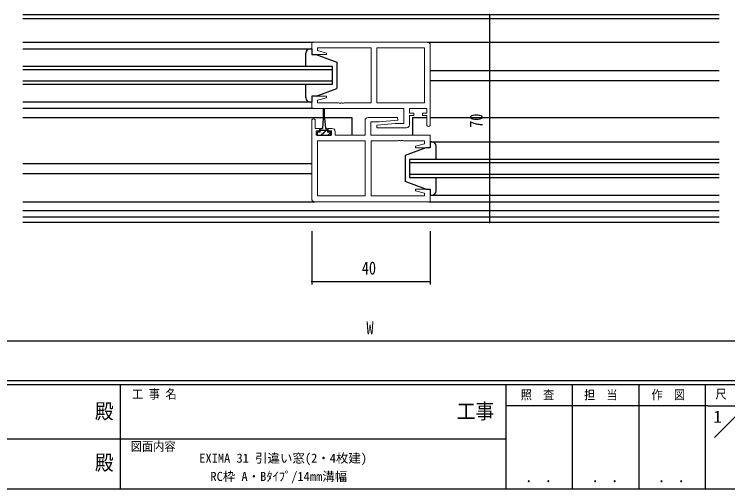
# Model space of a CAD drawing. Units: millimetres, scale not verified. Extents: x -397 to 397, y -282 to 282.
# Drawn here: x -44.6 to 196.2, y -282.1 to -122.1 of the extents above; entities that cross this region are included whole.
import ezdxf
from ezdxf.enums import TextEntityAlignment as Align

# ---------------------------------------------------------------- set-up
doc = ezdxf.new("R2010")
doc.units = ezdxf.units.MM
doc.header["$LTSCALE"] = 2
for name, color, linetype in [('0-1_USER1', 3, 'Continuous'), ('0-3_YKK_12', 2, 'Continuous'), ('0-4_YKK_13', 4, 'Continuous'), ('0-6_YKK_D', 6, 'Continuous'), ('0-7_YKK_ZWAK', 7, 'Continuous')]:
    doc.layers.add(name, color=color, linetype=linetype)
doc.layers.add('0-2_YKK_11', color=7, linetype='Continuous', lineweight=18)
doc.styles.add('ＭＳ ゴシック', font='')
doc.styles.get('ＭＳ ゴシック').set_extended_font_data('MS Gothic')

msp = doc.modelspace()

# ---------------------------------------------------------------- linework, layer by layer
at = {"layer": '0-2_YKK_11'}
for p, q in [((93.847, -151.937), (93.847, -133.397)), ((95.777, -159.267), (95.777, -132.467)), ((55.777, -157.967), (55.777, -184.267)), ((73.777, -183.337), (73.777, -164.797))]:
    msp.add_line(p, q, dxfattribs=at)
for points in [[(94.777, -131.467), (55.777, -131.467), (55.777, -135.667), (60.737, -135.667), (60.806, -135.144), (57.707, -134.314), (57.707, -133.397), (75.777, -133.397), (75.777, -151.937), (66.735, -151.937), (66.552, -152.057), (66.002, -152.057), (65.819, -151.937), (65.735, -151.937), (65.552, -152.057), (65.002, -152.057), (64.819, -151.937), (57.707, -151.937), (57.707, -151.019), (60.806, -150.189), (60.737, -149.667), (55.777, -149.667), (55.777, -153.867), (86.847, -153.867), (86.847, -158.867), (83.97, -158.867), (77.757, -159.41), (77.799, -160.367), (87.777, -160.367)], [(88.777, -159.367), (88.777, -156.167), (90.177, -156.167), (90.177, -155.367), (88.777, -155.367), (88.777, -153.867), (94.577, -153.867), (94.577, -155.367), (93.177, -155.367), (93.177, -156.167), (94.577, -156.167), (94.577, -159.267)], [(56.777, -185.267), (95.777, -185.267), (95.777, -181.067), (90.816, -181.067), (90.748, -181.589), (93.847, -182.419), (93.847, -183.337), (75.777, -183.337), (75.777, -164.797), (84.819, -164.797), (85.002, -164.677), (85.552, -164.677), (85.735, -164.797), (85.819, -164.797), (86.002, -164.677), (86.552, -164.677), (86.735, -164.797), (93.847, -164.797), (93.847, -165.714), (90.748, -166.544), (90.816, -167.067), (95.777, -167.067), (95.777, -162.867), (75.707, -162.867), (75.707, -158.367), (78.584, -158.367), (84.797, -157.823), (84.755, -156.867), (74.777, -156.867)], [(62.677, -160.567), (61.377, -160.567), (61.377, -161.367), (62.477, -161.367), (62.477, -162.867), (57.277, -162.867), (57.277, -161.367), (58.377, -161.367), (58.377, -160.567), (56.977, -160.567), (56.977, -157.967)], [(73.777, -157.867), (73.777, -162.867), (63.677, -162.867), (63.677, -161.567)]]:
    msp.add_lwpolyline(points, dxfattribs=at)
for points in [[(93.847, -151.937), (93.847, -133.397), (77.777, -133.397), (77.777, -151.937)], [(73.777, -183.337), (73.777, -164.797), (57.707, -164.797), (57.707, -183.337)]]:
    msp.add_lwpolyline(points, close=True, dxfattribs=at)
for centre, radius, start, end in [((94.777, -132.467), 1, 0.00001, 89.99999), ((56.377, -157.967), 0.6, 359.99999, 180.00001), ((74.777, -157.867), 1, 90.00001, 179.99999), ((62.677, -161.567), 1, 0.00001, 89.99999), ((87.777, -159.367), 1, 270.00001, 359.99999), ((95.177, -159.267), 0.6, 179.99999, 0.00001), ((56.777, -184.267), 1, 180.00001, 269.99999)]:
    msp.add_arc(centre, radius, start, end, dxfattribs=at)
at = {"layer": '0-3_YKK_12'}
for p, q in [((-41.723, -122.167), (193.277, -122.167)), ((193.277, -123.567), (-41.723, -123.567)), ((-41.723, -131.467), (56.277, -131.467)), ((94.777, -131.467), (193.277, -131.467)), ((62.777, -139.667), (-41.723, -139.667)), ((-41.723, -140.667), (62.777, -140.667)), ((95.777, -140.967), (193.277, -140.967)), ((95.777, -144.367), (193.277, -144.367)), ((62.777, -144.667), (-41.723, -144.667)), ((56.277, -153.867), (-41.723, -153.867)), ((-41.723, -156.867), (59.627, -156.867)), ((60.127, -156.867), (69.277, -156.867)), ((69.277, -156.867), (69.277, -162.867)), ((89.777, -156.867), (94.577, -156.867)), ((89.777, -156.867), (89.777, -162.867)), ((95.777, -156.867), (193.277, -156.867)), ((-41.723, -172.367), (55.777, -172.367)), ((88.777, -172.067), (193.277, -172.067)), ((-41.723, -175.767), (55.777, -175.767)), ((193.277, -176.067), (88.777, -176.067)), ((95.277, -185.267), (193.277, -185.267)), ((-41.723, -188.267), (193.277, -188.267)), ((193.277, -190.537), (-41.723, -190.537)), ((-41.723, -192.167), (193.277, -192.167))]:
    msp.add_line(p, q, dxfattribs=at)
for points in [[(-41.723, -145.667), (62.777, -145.667), (62.777, -139.667)], [(193.277, -171.067), (88.777, -171.067), (88.777, -177.067), (193.277, -177.067)]]:
    msp.add_lwpolyline(points, dxfattribs=at)
at = {"layer": '0-4_YKK_13'}
for p, q in [((-41.723, -133.667), (55.777, -133.668)), ((53.777, -139.667), (53.777, -135.167)), ((57.277, -135.667), (64.277, -138.267)), ((64.277, -138.267), (64.277, -147.067)), ((53.777, -150.167), (53.777, -145.667)), ((57.277, -149.667), (64.277, -147.067)), ((55.777, -151.666), (-41.723, -151.666)), ((57.277, -149.667), (55.777, -149.667)), ((59.627, -154.117), (59.627, -157.067)), ((60.127, -157.067), (60.127, -154.117)), ((59.627, -157.067), (59.377, -160.567)), ((60.127, -157.067), (60.377, -160.567)), ((58.627, -161.767), (58.627, -160.967)), ((61.127, -161.267), (58.627, -161.267)), ((59.027, -160.567), (59.377, -160.567)), ((60.61, -161.267), (59.877, -162)), ((60.377, -160.567), (60.727, -160.567)), ((61.127, -160.967), (61.127, -161.767)), ((57.865, -161.767), (57.577, -162.055)), ((59.877, -162), (59.01, -162.867)), ((62.177, -161.945), (61.255, -162.867)), ((95.777, -165.067), (193.277, -165.067)), ((94.277, -167.067), (87.277, -169.667)), ((97.777, -171.067), (97.777, -166.567)), ((87.277, -169.667), (87.277, -178.467)), ((97.777, -181.567), (97.777, -177.067)), ((94.277, -181.067), (87.277, -178.467)), ((94.277, -181.067), (95.777, -181.067)), ((-41.723, -185.267), (56.777, -185.267)), ((-41.723, -185.267), (56.777, -185.267)), ((95.777, -183.067), (193.277, -183.067))]:
    msp.add_line(p, q, dxfattribs=at)
for points in [[(55.277, -133.667), (55.777, -133.667), (55.777, -135.667), (57.277, -135.667)], [(55.777, -149.667), (55.777, -151.667), (55.277, -151.667)], [(58.627, -161.767), (57.577, -161.767), (57.577, -162.867), (62.177, -162.867), (62.177, -161.767), (61.127, -161.767)], [(96.277, -165.067), (95.777, -165.067), (95.777, -167.067), (94.277, -167.067)], [(95.777, -181.067), (95.777, -183.067), (96.277, -183.067)]]:
    msp.add_lwpolyline(points, dxfattribs=at)
for centre, radius, start, end in [((55.277, -135.167), 1.5, 90, 180), ((55.277, -150.167), 1.5, 180, 270), ((59.877, -154.117), 0.25, 0, 180), ((59.027, -160.967), 0.4, 90, 180), ((60.727, -160.967), 0.4, 0, 90), ((96.277, -166.567), 1.5, 0, 90), ((96.277, -181.567), 1.5, 270, 0)]:
    msp.add_arc(centre, radius, start, end, dxfattribs=at)
at = {"layer": '0-6_YKK_D'}
for p, q in [((99.277, -122.167), (116.777, -122.167)), ((115.777, -122.167), (115.777, -192.167)), ((109.291, -192.167), (116.777, -192.167)), ((55.777, -195.167), (55.777, -213.167)), ((95.777, -195.167), (95.777, -213.167)), ((55.777, -212.167), (95.777, -212.167)), ((-167.223, -232.167), (318.777, -232.167))]:
    msp.add_line(p, q, dxfattribs=at)
for centre, start, end in [((115.777, -122.167), 90, 270), ((115.777, -122.167), 270, 90), ((115.777, -192.167), 90, 270), ((115.777, -192.167), 270, 90), ((55.777, -212.167), 0, 180), ((55.777, -212.167), 180, 0), ((95.777, -212.167), 0, 180), ((95.777, -212.167), 180, 0)]:
    msp.add_arc(centre, 0.106, start, end, dxfattribs=at)
at = {"layer": '0-7_YKK_ZWAK'}
for p, q in [((376.1, -245.675), (-393.9, -245.675)), ((338.3, -247.075), (-393.9, -247.075)), ((-8.9, -247.075), (-8.9, -282.075)), ((121.3, -247.075), (121.3, -282.075)), ((143.7, -247.075), (143.7, -282.075)), ((166.1, -247.075), (166.1, -282.075)), ((188.5, -247.075), (188.5, -282.075)), ((189.484, -254.075), (121.3, -254.075)), ((189.484, -254.075), (209.5, -254.075)), ((191.67, -264.812), (201.364, -255.118)), ((-136.3, -265.275), (-7.5, -265.275)), ((-7.5, -265.275), (121.3, -265.275)), ((-393.9, -282.075), (338.3, -282.075))]:
    msp.add_line(p, q, dxfattribs=at)

# ---------------------------------------------------------------- texts
at = {"layer": '0-1_USER1', "style": 'ＭＳ ゴシック'}
for s, height, p in [('1', 4.106, (191.3, -261.075)), ('EXIMA 31 引違い窓(2・4枚建)', 3.079, (17.817, -274.224)), ('RC枠 A・Bﾀｲﾌﾟ/14mm溝幅', 3.079, (21.577, -280.4))]:
    msp.add_text(s, height=height, dxfattribs=at).set_placement(p, align=Align.BOTTOM_LEFT)
at = {"layer": '0-6_YKK_D', "style": 'ＭＳ ゴシック', "width": 0.8}
msp.add_text('70', height=4.399, rotation=90, dxfattribs=at).set_placement((114.777, -160.358), align=Align.BOTTOM_LEFT)
for s, p in [('40', (72.682, -211.167)), ('W', (74.242, -231.367))]:
    msp.add_text(s, height=4.399, dxfattribs=at).set_placement(p, align=Align.BOTTOM_LEFT)
at = {"layer": '0-7_YKK_ZWAK', "style": 'ＭＳ ゴシック', "width": 0.9}
for s, height, p in [('工 事 名', 3.079, (-4.888, -252.608)), ('照  査', 3.079, (126.289, -252.856)), ('担  当', 3.079, (147.655, -252.856)), ('作  図', 3.079, (170.42, -252.837)), ('尺  度', 3.079, (192.012, -252.612)), ('工事', 5.132, (104.731, -260.032)), ('殿', 5.132, (-17.382, -260.032)), ('図面内容', 3.079, (-5.283, -270.224)), ('殿', 5.132, (-17.382, -277.353)), (' ． ．', 3.592, (125.755, -281.021)), (' ． ．', 3.592, (148.155, -281.021)), (' ． ．', 3.592, (170.555, -281.021))]:
    msp.add_text(s, height=height, dxfattribs=at).set_placement(p, align=Align.BOTTOM_LEFT)

doc.saveas('drawing.dxf')
